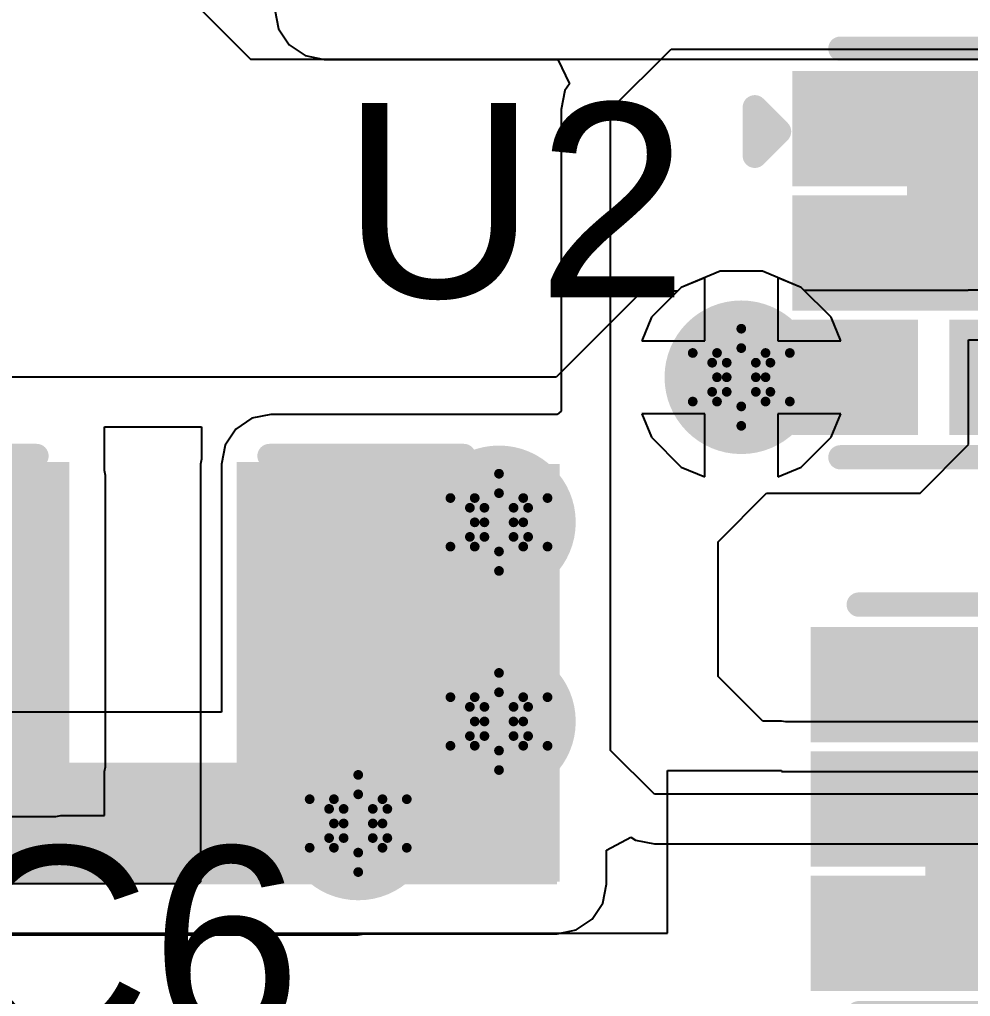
# Model space of a CAD drawing. Header units: inches. Extents: x -18 to 237, y -41 to 211.
# Drawn here: x 24.42 to 29.39, y 83.86 to 88.97 of the extents above; entities that cross this region are included whole.
import ezdxf

# ---------------------------------------------------------------- set-up
doc = ezdxf.new("R2010")
doc.units = ezdxf.units.IN
for name, color, linetype in [('Bottom Layer', 5, 'Continuous'), ('Bottom Solder', 6, 'Continuous'), ('Drill Drawing', 1, 'Continuous'), ('Top Layer', 1, 'Continuous'), ('Top Overlay', 2, 'Continuous'), ('Top Paste', 8, 'Continuous'), ('Top Solder', 216, 'Continuous'), ('Via Holes', 16, 'Continuous')]:
    doc.layers.add(name, color=color, linetype=linetype)
doc.styles.add('Arial', font='', dxfattribs={"height": 0.2})
doc.styles.get('Arial').set_extended_font_data('Arial')

# ---------------------------------------------------------------- blocks, each defined once
blk = doc.blocks.new('CSD17313Q2_34')
at = {"layer": 'Top Layer'}
for points in [[(-1.15, 0.85), (-0.695, 0.85), (-0.695, 0.45), (-1.15, 0.45)], [(-0.55, 0.85), (0.55, 0.85), (0.55, -0.2), (-0.55, -0.2)], [(1.15, 0.45), (0.695, 0.45), (0.695, 0.85), (1.15, 0.85)], [(-1.15, 0.2), (-0.695, 0.2), (-0.695, -0.2), (-1.15, -0.2)], [(1.15, -0.2), (0.695, -0.2), (0.695, 0.2), (1.15, 0.2)], [(-1.15, -0.45), (-0.695, -0.45), (-0.695, -0.85), (-1.15, -0.85)], [(-0.329, -0.45), (0.521, -0.45), (0.521, -0.85), (-0.329, -0.85)], [(1.15, -0.85), (0.695, -0.85), (0.695, -0.45), (1.15, -0.45)]]:
    blk.add_hatch(color=1, dxfattribs=at).paths.add_polyline_path(points)
at = {"layer": 'Top Paste'}
for points in [[(-0.5, 0.8), (0.5, 0.8), (0.5, -0.15), (-0.5, -0.15)], [(-0.279, -0.5), (0.471, -0.5), (0.471, -0.8), (-0.279, -0.8)]]:
    blk.add_hatch(color=8, dxfattribs=at).paths.add_polyline_path(points)
at = {"layer": 'Top Solder'}
for points in [[(-1.2516, 0.9516), (-0.5934, 0.9516), (-0.5934, 0.3484), (-1.2516, 0.3484)], [(-0.6516, 0.9516), (0.6516, 0.9516), (0.6516, -0.3016), (-0.6516, -0.3016)], [(1.2516, 0.3484), (0.5934, 0.3484), (0.5934, 0.9516), (1.2516, 0.9516)], [(-1.2516, 0.3016), (-0.5934, 0.3016), (-0.5934, -0.3016), (-1.2516, -0.3016)], [(1.2516, -0.3016), (0.5934, -0.3016), (0.5934, 0.3016), (1.2516, 0.3016)], [(-1.2516, -0.3484), (-0.5934, -0.3484), (-0.5934, -0.9516), (-1.2516, -0.9516)], [(-0.4306, -0.3484), (0.6226, -0.3484), (0.6226, -0.9516), (-0.4306, -0.9516)], [(1.2516, -0.9516), (0.5934, -0.9516), (0.5934, -0.3484), (1.2516, -0.3484)]]:
    blk.add_hatch(color=216, dxfattribs=at).paths.add_polyline_path(points)
at = {"layer": 'Top Overlay'}
for points in [[(-1, 1.0684, 0.127, 0.127, 0), (1, 1.0684, 0.127, 0.127, 0)], [(-1.4478, 0.762, 0.127, 0.127, 0), (-1.3208, 0.635, 0.127, 0.127, 0)], [(-1.4478, 0.508, 0.127, 0.127, 0), (-1.4478, 0.762, 0.127, 0.127, 0)], [(-1.4478, 0.508, 0.127, 0.127, 0), (-1.3208, 0.635, 0.127, 0.127, 0)], [(-1, -1.0684, 0.127, 0.127, 0), (1, -1.0684, 0.127, 0.127, 0)]]:
    blk.add_lwpolyline(points, format="xyseb", dxfattribs=at)
for points in [[(-1.0318, 1.0684, 0.0635, 0.0635, 1), (-0.9683, 1.0684, 0.0635, 0.0635, 1)], [(0.9683, 1.0684, 0.0635, 0.0635, 1), (1.0318, 1.0684, 0.0635, 0.0635, 1)], [(-1.4795, 0.762, 0.0635, 0.0635, 1), (-1.4161, 0.762, 0.0635, 0.0635, 1)], [(-1.4795, 0.762, 0.0635, 0.0635, 1), (-1.4161, 0.762, 0.0635, 0.0635, 1)], [(-1.3525, 0.635, 0.0635, 0.0635, 1), (-1.2891, 0.635, 0.0635, 0.0635, 1)], [(-1.3525, 0.635, 0.0635, 0.0635, 1), (-1.2891, 0.635, 0.0635, 0.0635, 1)], [(-1.4795, 0.508, 0.0635, 0.0635, 1), (-1.4161, 0.508, 0.0635, 0.0635, 1)], [(-1.4795, 0.508, 0.0635, 0.0635, 1), (-1.4161, 0.508, 0.0635, 0.0635, 1)], [(-1.0318, -1.0684, 0.0635, 0.0635, 1), (-0.9683, -1.0684, 0.0635, 0.0635, 1)], [(0.9683, -1.0684, 0.0635, 0.0635, 1), (1.0318, -1.0684, 0.0635, 0.0635, 1)]]:
    blk.add_lwpolyline(points, format="xyseb", close=True, dxfattribs=at)
blk = doc.blocks.new('CSD17313Q2_35')
at = {"layer": 'Top Layer'}
for points in [[(-1.15, 0.85), (-0.695, 0.85), (-0.695, 0.45), (-1.15, 0.45)], [(-0.55, 0.85), (0.55, 0.85), (0.55, -0.2), (-0.55, -0.2)], [(1.15, 0.45), (0.695, 0.45), (0.695, 0.85), (1.15, 0.85)], [(-1.15, 0.2), (-0.695, 0.2), (-0.695, -0.2), (-1.15, -0.2)], [(1.15, -0.2), (0.695, -0.2), (0.695, 0.2), (1.15, 0.2)], [(-1.15, -0.45), (-0.695, -0.45), (-0.695, -0.85), (-1.15, -0.85)], [(-0.329, -0.45), (0.521, -0.45), (0.521, -0.85), (-0.329, -0.85)], [(1.15, -0.85), (0.695, -0.85), (0.695, -0.45), (1.15, -0.45)]]:
    blk.add_hatch(color=1, dxfattribs=at).paths.add_polyline_path(points)
at = {"layer": 'Top Paste'}
for points in [[(-0.5, 0.8), (0.5, 0.8), (0.5, -0.15), (-0.5, -0.15)], [(-0.279, -0.5), (0.471, -0.5), (0.471, -0.8), (-0.279, -0.8)]]:
    blk.add_hatch(color=8, dxfattribs=at).paths.add_polyline_path(points)
at = {"layer": 'Top Solder'}
for points in [[(-1.2516, 0.9516), (-0.5934, 0.9516), (-0.5934, 0.3484), (-1.2516, 0.3484)], [(-0.6516, 0.9516), (0.6516, 0.9516), (0.6516, -0.3016), (-0.6516, -0.3016)], [(1.2516, 0.3484), (0.5934, 0.3484), (0.5934, 0.9516), (1.2516, 0.9516)], [(-1.2516, 0.3016), (-0.5934, 0.3016), (-0.5934, -0.3016), (-1.2516, -0.3016)], [(1.2516, -0.3016), (0.5934, -0.3016), (0.5934, 0.3016), (1.2516, 0.3016)], [(-1.2516, -0.3484), (-0.5934, -0.3484), (-0.5934, -0.9516), (-1.2516, -0.9516)], [(-0.4306, -0.3484), (0.6226, -0.3484), (0.6226, -0.9516), (-0.4306, -0.9516)], [(1.2516, -0.9516), (0.5934, -0.9516), (0.5934, -0.3484), (1.2516, -0.3484)]]:
    blk.add_hatch(color=216, dxfattribs=at).paths.add_polyline_path(points)
at = {"layer": 'Top Overlay'}
for points in [[(1, 1.0684, 0.127, 0.127, 0), (-1, 1.0684, 0.127, 0.127, 0)], [(-1.4478, 0.762, 0.127, 0.127, 0), (-1.4478, 0.508, 0.127, 0.127, 0)], [(-1.3208, 0.635, 0.127, 0.127, 0), (-1.4478, 0.762, 0.127, 0.127, 0)], [(-1.3208, 0.635, 0.127, 0.127, 0), (-1.4478, 0.508, 0.127, 0.127, 0)], [(1, -1.0684, 0.127, 0.127, 0), (-1, -1.0684, 0.127, 0.127, 0)]]:
    blk.add_lwpolyline(points, format="xyseb", dxfattribs=at)
for points in [[(-1.0318, 1.0684, 0.0635, 0.0635, 1), (-0.9683, 1.0684, 0.0635, 0.0635, 1)], [(0.9683, 1.0684, 0.0635, 0.0635, 1), (1.0318, 1.0684, 0.0635, 0.0635, 1)], [(-1.4795, 0.762, 0.0635, 0.0635, 1), (-1.4161, 0.762, 0.0635, 0.0635, 1)], [(-1.4795, 0.762, 0.0635, 0.0635, 1), (-1.4161, 0.762, 0.0635, 0.0635, 1)], [(-1.3525, 0.635, 0.0635, 0.0635, 1), (-1.2891, 0.635, 0.0635, 0.0635, 1)], [(-1.3525, 0.635, 0.0635, 0.0635, 1), (-1.2891, 0.635, 0.0635, 0.0635, 1)], [(-1.4795, 0.508, 0.0635, 0.0635, 1), (-1.4161, 0.508, 0.0635, 0.0635, 1)], [(-1.4795, 0.508, 0.0635, 0.0635, 1), (-1.4161, 0.508, 0.0635, 0.0635, 1)], [(-1.0318, -1.0684, 0.0635, 0.0635, 1), (-0.9683, -1.0684, 0.0635, 0.0635, 1)], [(0.9683, -1.0684, 0.0635, 0.0635, 1), (1.0318, -1.0684, 0.0635, 0.0635, 1)]]:
    blk.add_lwpolyline(points, format="xyseb", close=True, dxfattribs=at)
blk = doc.blocks.new('C___0805_157')
at = {"layer": 'Top Layer'}
for points in [[(-1.524, 0.762), (-0.508, 0.762), (-0.508, -0.762), (-1.524, -0.762)], [(0.508, 0.762), (1.524, 0.762), (1.524, -0.762), (0.508, -0.762)]]:
    blk.add_hatch(color=1, dxfattribs=at).paths.add_polyline_path(points)
at = {"layer": 'Top Paste'}
for points in [[(-1.524, 0.762), (-0.508, 0.762), (-0.508, -0.762), (-1.524, -0.762)], [(0.508, 0.762), (1.524, 0.762), (1.524, -0.762), (0.508, -0.762)]]:
    blk.add_hatch(color=8, dxfattribs=at).paths.add_polyline_path(points)
at = {"layer": 'Top Solder'}
for points in [[(-1.594, 0.832), (-0.438, 0.832), (-0.438, -0.832), (-1.594, -0.832)], [(0.438, 0.832), (1.594, 0.832), (1.594, -0.832), (0.438, -0.832)]]:
    blk.add_hatch(color=216, dxfattribs=at).paths.add_polyline_path(points)
at = {"layer": 'Top Overlay'}
for points in [[(-1.6256, 0.8636, 0.127, 0.127, 0), (-1.6256, -0.8636, 0.127, 0.127, 0)], [(-0.6096, 0.8636, 0.127, 0.127, 0), (-1.6256, 0.8636, 0.127, 0.127, 0)], [(1.6256, 0.8636, 0.127, 0.127, 0), (0.6096, 0.8636, 0.127, 0.127, 0)], [(1.6256, 0.8636, 0.127, 0.127, 0), (1.6256, -0.8636, 0.127, 0.127, 0)], [(-0.6096, -0.8636, 0.127, 0.127, 0), (-1.6256, -0.8636, 0.127, 0.127, 0)], [(1.6256, -0.8636, 0.127, 0.127, 0), (0.6096, -0.8636, 0.127, 0.127, 0)]]:
    blk.add_lwpolyline(points, format="xyseb", dxfattribs=at)
for points in [[(-1.6574, 0.8636, 0.0635, 0.0635, 1), (-1.5938, 0.8636, 0.0635, 0.0635, 1)], [(-1.6574, 0.8636, 0.0635, 0.0635, 1), (-1.5938, 0.8636, 0.0635, 0.0635, 1)], [(-0.6413, 0.8636, 0.0635, 0.0635, 1), (-0.5778, 0.8636, 0.0635, 0.0635, 1)], [(0.5778, 0.8636, 0.0635, 0.0635, 1), (0.6413, 0.8636, 0.0635, 0.0635, 1)], [(1.5938, 0.8636, 0.0635, 0.0635, 1), (1.6574, 0.8636, 0.0635, 0.0635, 1)], [(1.5938, 0.8636, 0.0635, 0.0635, 1), (1.6574, 0.8636, 0.0635, 0.0635, 1)], [(-1.6574, -0.8636, 0.0635, 0.0635, 1), (-1.5938, -0.8636, 0.0635, 0.0635, 1)], [(-1.6574, -0.8636, 0.0635, 0.0635, 1), (-1.5938, -0.8636, 0.0635, 0.0635, 1)], [(-0.6413, -0.8636, 0.0635, 0.0635, 1), (-0.5778, -0.8636, 0.0635, 0.0635, 1)], [(0.5778, -0.8636, 0.0635, 0.0635, 1), (0.6413, -0.8636, 0.0635, 0.0635, 1)], [(1.5938, -0.8636, 0.0635, 0.0635, 1), (1.6574, -0.8636, 0.0635, 0.0635, 1)], [(1.5938, -0.8636, 0.0635, 0.0635, 1), (1.6574, -0.8636, 0.0635, 0.0635, 1)]]:
    blk.add_lwpolyline(points, format="xyseb", close=True, dxfattribs=at)

msp = doc.modelspace()

# ---------------------------------------------------------------- hatches: boundary and pattern name
at = {"layer": 'Bottom Layer'}
h = msp.add_hatch(color=5, dxfattribs=at)
edge = h.paths.add_edge_path()
edge.add_arc((28.1917, 87.0961), 0.3, 0, 360)
msp.add_hatch(color=5, dxfattribs=at).paths.add_polyline_path([(25.7307, 84.4453), (27.2279, 84.4453), (27.2279, 86.6424), (25.7307, 86.6424)])
h = msp.add_hatch(color=5, dxfattribs=at)
edge = h.paths.add_edge_path()
edge.add_arc((26.924, 86.3376), 0.3, 0, 360)
h = msp.add_hatch(color=5, dxfattribs=at)
edge = h.paths.add_edge_path()
edge.add_arc((26.924, 85.2962), 0.3, 0, 360)
h = msp.add_hatch(color=5, dxfattribs=at)
edge = h.paths.add_edge_path()
edge.add_arc((26.1874, 84.7628), 0.3, 0, 360)
at = {"layer": 'Bottom Solder'}
h = msp.add_hatch(color=6, dxfattribs=at)
edge = h.paths.add_edge_path()
edge.add_arc((28.1917, 87.0961), 0.4016, 0, 360)
h = msp.add_hatch(color=6, dxfattribs=at)
edge = h.paths.add_edge_path()
edge.add_arc((26.924, 86.3376), 0.4016, 0, 360)
h = msp.add_hatch(color=6, dxfattribs=at)
edge = h.paths.add_edge_path()
edge.add_arc((26.924, 85.2962), 0.4016, 0, 360)
h = msp.add_hatch(color=6, dxfattribs=at)
edge = h.paths.add_edge_path()
edge.add_arc((26.1874, 84.7628), 0.4016, 0, 360)
at = {"layer": 'Top Layer'}
h = msp.add_hatch(color=1, dxfattribs=at)
edge = h.paths.add_edge_path()
edge.add_arc((28.1917, 87.0961), 0.3, 0, 360)
for points in [[(25.6216, 84.458), (27.2415, 84.458), (27.2415, 86.6424), (25.6216, 86.6424)], [(20.3316, 85.059), (24.6056, 85.059), (24.6056, 86.583), (20.3316, 86.583)]]:
    msp.add_hatch(color=1, dxfattribs=at).paths.add_polyline_path(points)
h = msp.add_hatch(color=1, dxfattribs=at)
edge = h.paths.add_edge_path()
edge.add_arc((26.924, 86.3376), 0.3, 0, 360)
h = msp.add_hatch(color=1, dxfattribs=at)
edge = h.paths.add_edge_path()
edge.add_arc((26.924, 85.2962), 0.3, 0, 360)
h = msp.add_hatch(color=1, dxfattribs=at)
edge = h.paths.add_edge_path()
edge.add_arc((26.1874, 84.7628), 0.3, 0, 360)
at = {"layer": 'Top Solder'}
h = msp.add_hatch(color=216, dxfattribs=at)
edge = h.paths.add_edge_path()
edge.add_arc((28.1917, 87.0961), 0.4016, 0, 360)
h = msp.add_hatch(color=216, dxfattribs=at)
edge = h.paths.add_edge_path()
edge.add_arc((26.924, 86.3376), 0.4016, 0, 360)
h = msp.add_hatch(color=216, dxfattribs=at)
edge = h.paths.add_edge_path()
edge.add_arc((26.924, 85.2962), 0.4016, 0, 360)
h = msp.add_hatch(color=216, dxfattribs=at)
edge = h.paths.add_edge_path()
edge.add_arc((26.1874, 84.7628), 0.4016, 0, 360)
at = {"layer": 'Via Holes'}
h = msp.add_hatch(color=7, dxfattribs=at)
edge = h.paths.add_edge_path()
edge.add_arc((28.1917, 87.0961), 0.15, 0, 360)
h = msp.add_hatch(color=7, dxfattribs=at)
edge = h.paths.add_edge_path()
edge.add_arc((26.924, 86.3376), 0.15, 0, 360)
h = msp.add_hatch(color=7, dxfattribs=at)
edge = h.paths.add_edge_path()
edge.add_arc((26.924, 85.2962), 0.15, 0, 360)
h = msp.add_hatch(color=7, dxfattribs=at)
edge = h.paths.add_edge_path()
edge.add_arc((26.1874, 84.7628), 0.15, 0, 360)

# ---------------------------------------------------------------- linework, layer by layer
at = {"layer": 'Bottom Layer'}
for p, q in [((25.7506, 89.0173), (25.7703, 88.9182)), ((25.7703, 88.9182), (25.8265, 88.8342)), ((25.8265, 88.8342), (25.9105, 88.778)), ((27.5082, 88.4966), (27.824, 88.8124)), ((27.824, 88.8124), (32.3925, 88.8124)), ((25.9105, 88.778), (26.0096, 88.7583)), ((26.0096, 88.7583), (27.2315, 88.7583)), ((27.2315, 88.7583), (27.2927, 88.6313)), ((27.2689, 88.5957), (27.2492, 88.4966)), ((27.2927, 88.6313), (27.2689, 88.5957)), ((27.2492, 88.4966), (27.2492, 86.9189)), ((27.5082, 85.1438), (27.5082, 88.4966)), ((28.0012, 87.6168), (27.8779, 87.5657)), ((28.0012, 87.2866), (28.0012, 87.6168)), ((28.5056, 87.5657), (28.3822, 87.6168)), ((28.3822, 87.6168), (28.3822, 87.2866)), ((27.8779, 87.5657), (27.7221, 87.4099)), ((28.6614, 87.4099), (28.5056, 87.5657)), ((27.7221, 87.4099), (27.671, 87.2866)), ((28.7125, 87.2866), (28.6614, 87.4099)), ((27.671, 87.2866), (28.0012, 87.2866)), ((28.3822, 87.2866), (28.7125, 87.2866)), ((25.7307, 86.9014), (25.6316, 86.8817)), ((27.2279, 86.9014), (25.7307, 86.9014)), ((27.2492, 86.9189), (27.2279, 86.9014)), ((28.0012, 86.9056), (27.671, 86.9056)), ((27.671, 86.9056), (27.7221, 86.7823)), ((28.0012, 86.5753), (28.0012, 86.9056)), ((28.7125, 86.9056), (28.3822, 86.9056)), ((28.3822, 86.9056), (28.3822, 86.5753)), ((28.6614, 86.7823), (28.7125, 86.9056)), ((25.6316, 86.8817), (25.5476, 86.8255)), ((25.5476, 86.8255), (25.4914, 86.7415)), ((27.7221, 86.7823), (27.8779, 86.6264)), ((28.5056, 86.6264), (28.6614, 86.7823)), ((25.4914, 86.7415), (25.4717, 86.6424)), ((25.4717, 86.6424), (25.4717, 85.3455)), ((27.8779, 86.6264), (28.0012, 86.5753)), ((28.3822, 86.5753), (28.5056, 86.6264)), ((25.4717, 85.3455), (23.4824, 85.3455)), ((27.7368, 84.9152), (27.5082, 85.1438)), ((30.9922, 84.9152), (27.7368, 84.9152)), ((27.4869, 84.624), (27.6139, 84.6918)), ((27.6139, 84.6918), (27.6377, 84.6759)), ((27.6377, 84.6759), (27.7368, 84.6562)), ((27.7368, 84.6562), (30.0458, 84.6562)), ((27.4869, 84.4453), (27.4869, 84.624)), ((27.4672, 84.3462), (27.4869, 84.4453)), ((27.411, 84.2622), (27.4672, 84.3462)), ((27.327, 84.2061), (27.411, 84.2622)), ((27.2279, 84.1863), (27.327, 84.2061)), ((23.241, 84.1801), (26.1874, 84.1801)), ((26.1874, 84.1801), (26.2188, 84.1863)), ((26.2188, 84.1863), (27.2279, 84.1863))]:
    msp.add_line(p, q, dxfattribs=at)
msp.add_lwpolyline([(23.241, 84.7628, 0.635, 0.635, 0), (26.1874, 84.7628, 0.635, 0.635, 0)], format="xyseb", dxfattribs=at)
msp.add_lwpolyline([(26.0287, 84.7628, 0.3175, 0.3175, 1), (26.3462, 84.7628, 0.3175, 0.3175, 1)], format="xyseb", close=True, dxfattribs=at)
at = {"layer": 'Drill Drawing'}
for points in [[(28.0647, 87.2231, 0.0508, 0.0508, 0), (28.1917, 87.3501, 0.0508, 0.0508, 0)], [(28.1917, 87.3501, 0.0508, 0.0508, 0), (28.3187, 87.2231, 0.0508, 0.0508, 0)], [(28.1155, 87.1723, 0.0508, 0.0508, 0), (28.1917, 87.2485, 0.0508, 0.0508, 0)], [(28.1917, 87.2485, 0.0508, 0.0508, 0), (28.2679, 87.1723, 0.0508, 0.0508, 0)], [(27.9377, 87.2231, 0.0508, 0.0508, 0), (28.0647, 87.0961, 0.0508, 0.0508, 0)], [(27.9377, 87.2231, 0.0508, 0.0508, 0), (28.0647, 87.2231, 0.0508, 0.0508, 0)], [(28.3187, 87.2231, 0.0508, 0.0508, 0), (28.4457, 87.2231, 0.0508, 0.0508, 0)], [(28.3187, 87.0961, 0.0508, 0.0508, 0), (28.4457, 87.2231, 0.0508, 0.0508, 0)], [(28.0393, 87.1723, 0.0508, 0.0508, 0), (28.1155, 87.0961, 0.0508, 0.0508, 0)], [(28.0393, 87.1723, 0.0508, 0.0508, 0), (28.1155, 87.1723, 0.0508, 0.0508, 0)], [(28.2679, 87.1723, 0.0508, 0.0508, 0), (28.3441, 87.1723, 0.0508, 0.0508, 0)], [(28.2679, 87.0961, 0.0508, 0.0508, 0), (28.3441, 87.1723, 0.0508, 0.0508, 0)], [(27.9377, 86.9691, 0.0508, 0.0508, 0), (28.0647, 87.0961, 0.0508, 0.0508, 0)], [(28.0393, 87.0199, 0.0508, 0.0508, 0), (28.1155, 87.0961, 0.0508, 0.0508, 0)], [(28.2679, 87.0961, 0.0508, 0.0508, 0), (28.3441, 87.0199, 0.0508, 0.0508, 0)], [(28.3187, 87.0961, 0.0508, 0.0508, 0), (28.4457, 86.9691, 0.0508, 0.0508, 0)], [(28.0393, 87.0199, 0.0508, 0.0508, 0), (28.1155, 87.0199, 0.0508, 0.0508, 0)], [(28.1155, 87.0199, 0.0508, 0.0508, 0), (28.1917, 86.9437, 0.0508, 0.0508, 0)], [(28.1917, 86.9437, 0.0508, 0.0508, 0), (28.2679, 87.0199, 0.0508, 0.0508, 0)], [(28.2679, 87.0199, 0.0508, 0.0508, 0), (28.3441, 87.0199, 0.0508, 0.0508, 0)], [(27.9377, 86.9691, 0.0508, 0.0508, 0), (28.0647, 86.9691, 0.0508, 0.0508, 0)], [(28.0647, 86.9691, 0.0508, 0.0508, 0), (28.1917, 86.8421, 0.0508, 0.0508, 0)], [(28.1917, 86.8421, 0.0508, 0.0508, 0), (28.3187, 86.9691, 0.0508, 0.0508, 0)], [(28.3187, 86.9691, 0.0508, 0.0508, 0), (28.4457, 86.9691, 0.0508, 0.0508, 0)], [(26.797, 86.4646, 0.0508, 0.0508, 0), (26.924, 86.5916, 0.0508, 0.0508, 0)], [(26.924, 86.5916, 0.0508, 0.0508, 0), (27.051, 86.4646, 0.0508, 0.0508, 0)], [(26.67, 86.4646, 0.0508, 0.0508, 0), (26.797, 86.3376, 0.0508, 0.0508, 0)], [(26.67, 86.4646, 0.0508, 0.0508, 0), (26.797, 86.4646, 0.0508, 0.0508, 0)], [(26.8478, 86.4138, 0.0508, 0.0508, 0), (26.924, 86.49, 0.0508, 0.0508, 0)], [(26.924, 86.49, 0.0508, 0.0508, 0), (27.0002, 86.4138, 0.0508, 0.0508, 0)], [(27.051, 86.4646, 0.0508, 0.0508, 0), (27.178, 86.4646, 0.0508, 0.0508, 0)], [(27.051, 86.3376, 0.0508, 0.0508, 0), (27.178, 86.4646, 0.0508, 0.0508, 0)], [(26.7716, 86.4138, 0.0508, 0.0508, 0), (26.8478, 86.3376, 0.0508, 0.0508, 0)], [(26.7716, 86.4138, 0.0508, 0.0508, 0), (26.8478, 86.4138, 0.0508, 0.0508, 0)], [(27.0002, 86.4138, 0.0508, 0.0508, 0), (27.0764, 86.4138, 0.0508, 0.0508, 0)], [(27.0002, 86.3376, 0.0508, 0.0508, 0), (27.0764, 86.4138, 0.0508, 0.0508, 0)], [(26.67, 86.2106, 0.0508, 0.0508, 0), (26.797, 86.3376, 0.0508, 0.0508, 0)], [(26.7716, 86.2614, 0.0508, 0.0508, 0), (26.8478, 86.3376, 0.0508, 0.0508, 0)], [(27.0002, 86.3376, 0.0508, 0.0508, 0), (27.0764, 86.2614, 0.0508, 0.0508, 0)], [(27.051, 86.3376, 0.0508, 0.0508, 0), (27.178, 86.2106, 0.0508, 0.0508, 0)], [(26.7716, 86.2614, 0.0508, 0.0508, 0), (26.8478, 86.2614, 0.0508, 0.0508, 0)], [(26.8478, 86.2614, 0.0508, 0.0508, 0), (26.924, 86.1852, 0.0508, 0.0508, 0)], [(26.924, 86.1852, 0.0508, 0.0508, 0), (27.0002, 86.2614, 0.0508, 0.0508, 0)], [(27.0002, 86.2614, 0.0508, 0.0508, 0), (27.0764, 86.2614, 0.0508, 0.0508, 0)], [(26.67, 86.2106, 0.0508, 0.0508, 0), (26.797, 86.2106, 0.0508, 0.0508, 0)], [(26.797, 86.2106, 0.0508, 0.0508, 0), (26.924, 86.0836, 0.0508, 0.0508, 0)], [(26.924, 86.0836, 0.0508, 0.0508, 0), (27.051, 86.2106, 0.0508, 0.0508, 0)], [(27.051, 86.2106, 0.0508, 0.0508, 0), (27.178, 86.2106, 0.0508, 0.0508, 0)], [(26.797, 85.4232, 0.0508, 0.0508, 0), (26.924, 85.5502, 0.0508, 0.0508, 0)], [(26.924, 85.5502, 0.0508, 0.0508, 0), (27.051, 85.4232, 0.0508, 0.0508, 0)], [(26.8478, 85.3724, 0.0508, 0.0508, 0), (26.924, 85.4486, 0.0508, 0.0508, 0)], [(26.924, 85.4486, 0.0508, 0.0508, 0), (27.0002, 85.3724, 0.0508, 0.0508, 0)], [(26.67, 85.4232, 0.0508, 0.0508, 0), (26.797, 85.2962, 0.0508, 0.0508, 0)], [(26.67, 85.4232, 0.0508, 0.0508, 0), (26.797, 85.4232, 0.0508, 0.0508, 0)], [(27.051, 85.4232, 0.0508, 0.0508, 0), (27.178, 85.4232, 0.0508, 0.0508, 0)], [(27.051, 85.2962, 0.0508, 0.0508, 0), (27.178, 85.4232, 0.0508, 0.0508, 0)], [(26.7716, 85.3724, 0.0508, 0.0508, 0), (26.8478, 85.2962, 0.0508, 0.0508, 0)], [(26.7716, 85.3724, 0.0508, 0.0508, 0), (26.8478, 85.3724, 0.0508, 0.0508, 0)], [(27.0002, 85.3724, 0.0508, 0.0508, 0), (27.0764, 85.3724, 0.0508, 0.0508, 0)], [(27.0002, 85.2962, 0.0508, 0.0508, 0), (27.0764, 85.3724, 0.0508, 0.0508, 0)], [(26.67, 85.1692, 0.0508, 0.0508, 0), (26.797, 85.2962, 0.0508, 0.0508, 0)], [(26.7716, 85.22, 0.0508, 0.0508, 0), (26.8478, 85.2962, 0.0508, 0.0508, 0)], [(27.0002, 85.2962, 0.0508, 0.0508, 0), (27.0764, 85.22, 0.0508, 0.0508, 0)], [(27.051, 85.2962, 0.0508, 0.0508, 0), (27.178, 85.1692, 0.0508, 0.0508, 0)], [(26.7716, 85.22, 0.0508, 0.0508, 0), (26.8478, 85.22, 0.0508, 0.0508, 0)], [(26.8478, 85.22, 0.0508, 0.0508, 0), (26.924, 85.1438, 0.0508, 0.0508, 0)], [(26.924, 85.1438, 0.0508, 0.0508, 0), (27.0002, 85.22, 0.0508, 0.0508, 0)], [(27.0002, 85.22, 0.0508, 0.0508, 0), (27.0764, 85.22, 0.0508, 0.0508, 0)], [(26.67, 85.1692, 0.0508, 0.0508, 0), (26.797, 85.1692, 0.0508, 0.0508, 0)], [(26.797, 85.1692, 0.0508, 0.0508, 0), (26.924, 85.0422, 0.0508, 0.0508, 0)], [(26.924, 85.0422, 0.0508, 0.0508, 0), (27.051, 85.1692, 0.0508, 0.0508, 0)], [(27.051, 85.1692, 0.0508, 0.0508, 0), (27.178, 85.1692, 0.0508, 0.0508, 0)], [(26.0604, 84.8898, 0.0508, 0.0508, 0), (26.1874, 85.0168, 0.0508, 0.0508, 0)], [(26.1874, 85.0168, 0.0508, 0.0508, 0), (26.3144, 84.8898, 0.0508, 0.0508, 0)], [(25.9334, 84.8898, 0.0508, 0.0508, 0), (26.0604, 84.7628, 0.0508, 0.0508, 0)], [(25.9334, 84.8898, 0.0508, 0.0508, 0), (26.0604, 84.8898, 0.0508, 0.0508, 0)], [(26.1112, 84.839, 0.0508, 0.0508, 0), (26.1874, 84.9152, 0.0508, 0.0508, 0)], [(26.1874, 84.9152, 0.0508, 0.0508, 0), (26.2636, 84.839, 0.0508, 0.0508, 0)], [(26.3144, 84.8898, 0.0508, 0.0508, 0), (26.4414, 84.8898, 0.0508, 0.0508, 0)], [(26.3144, 84.7628, 0.0508, 0.0508, 0), (26.4414, 84.8898, 0.0508, 0.0508, 0)], [(26.035, 84.839, 0.0508, 0.0508, 0), (26.1112, 84.7628, 0.0508, 0.0508, 0)], [(26.035, 84.839, 0.0508, 0.0508, 0), (26.1112, 84.839, 0.0508, 0.0508, 0)], [(26.2636, 84.839, 0.0508, 0.0508, 0), (26.3398, 84.839, 0.0508, 0.0508, 0)], [(26.2636, 84.7628, 0.0508, 0.0508, 0), (26.3398, 84.839, 0.0508, 0.0508, 0)], [(25.9334, 84.6358, 0.0508, 0.0508, 0), (26.0604, 84.7628, 0.0508, 0.0508, 0)], [(26.035, 84.6866, 0.0508, 0.0508, 0), (26.1112, 84.7628, 0.0508, 0.0508, 0)], [(26.2636, 84.7628, 0.0508, 0.0508, 0), (26.3398, 84.6866, 0.0508, 0.0508, 0)], [(26.3144, 84.7628, 0.0508, 0.0508, 0), (26.4414, 84.6358, 0.0508, 0.0508, 0)], [(26.035, 84.6866, 0.0508, 0.0508, 0), (26.1112, 84.6866, 0.0508, 0.0508, 0)], [(26.1112, 84.6866, 0.0508, 0.0508, 0), (26.1874, 84.6104, 0.0508, 0.0508, 0)], [(26.1874, 84.6104, 0.0508, 0.0508, 0), (26.2636, 84.6866, 0.0508, 0.0508, 0)], [(26.2636, 84.6866, 0.0508, 0.0508, 0), (26.3398, 84.6866, 0.0508, 0.0508, 0)], [(25.9334, 84.6358, 0.0508, 0.0508, 0), (26.0604, 84.6358, 0.0508, 0.0508, 0)], [(26.0604, 84.6358, 0.0508, 0.0508, 0), (26.1874, 84.5088, 0.0508, 0.0508, 0)], [(26.1874, 84.5088, 0.0508, 0.0508, 0), (26.3144, 84.6358, 0.0508, 0.0508, 0)], [(26.3144, 84.6358, 0.0508, 0.0508, 0), (26.4414, 84.6358, 0.0508, 0.0508, 0)]]:
    msp.add_lwpolyline(points, format="xyseb", dxfattribs=at)
for points in [[(28.179, 87.3501, 0.0254, 0.0254, 1), (28.2044, 87.3501, 0.0254, 0.0254, 1)], [(28.179, 87.3501, 0.0254, 0.0254, 1), (28.2044, 87.3501, 0.0254, 0.0254, 1)], [(28.179, 87.2485, 0.0254, 0.0254, 1), (28.2044, 87.2485, 0.0254, 0.0254, 1)], [(28.179, 87.2485, 0.0254, 0.0254, 1), (28.2044, 87.2485, 0.0254, 0.0254, 1)], [(27.925, 87.2231, 0.0254, 0.0254, 1), (27.9504, 87.2231, 0.0254, 0.0254, 1)], [(27.925, 87.2231, 0.0254, 0.0254, 1), (27.9504, 87.2231, 0.0254, 0.0254, 1)], [(28.052, 87.2231, 0.0254, 0.0254, 1), (28.0774, 87.2231, 0.0254, 0.0254, 1)], [(28.052, 87.2231, 0.0254, 0.0254, 1), (28.0774, 87.2231, 0.0254, 0.0254, 1)], [(28.306, 87.2231, 0.0254, 0.0254, 1), (28.3314, 87.2231, 0.0254, 0.0254, 1)], [(28.306, 87.2231, 0.0254, 0.0254, 1), (28.3314, 87.2231, 0.0254, 0.0254, 1)], [(28.433, 87.2231, 0.0254, 0.0254, 1), (28.4584, 87.2231, 0.0254, 0.0254, 1)], [(28.433, 87.2231, 0.0254, 0.0254, 1), (28.4584, 87.2231, 0.0254, 0.0254, 1)], [(28.0266, 87.1723, 0.0254, 0.0254, 1), (28.052, 87.1723, 0.0254, 0.0254, 1)], [(28.0266, 87.1723, 0.0254, 0.0254, 1), (28.052, 87.1723, 0.0254, 0.0254, 1)], [(28.1028, 87.1723, 0.0254, 0.0254, 1), (28.1282, 87.1723, 0.0254, 0.0254, 1)], [(28.1028, 87.1723, 0.0254, 0.0254, 1), (28.1282, 87.1723, 0.0254, 0.0254, 1)], [(28.2552, 87.1723, 0.0254, 0.0254, 1), (28.2806, 87.1723, 0.0254, 0.0254, 1)], [(28.2552, 87.1723, 0.0254, 0.0254, 1), (28.2806, 87.1723, 0.0254, 0.0254, 1)], [(28.3314, 87.1723, 0.0254, 0.0254, 1), (28.3568, 87.1723, 0.0254, 0.0254, 1)], [(28.3314, 87.1723, 0.0254, 0.0254, 1), (28.3568, 87.1723, 0.0254, 0.0254, 1)], [(28.052, 87.0961, 0.0254, 0.0254, 1), (28.0774, 87.0961, 0.0254, 0.0254, 1)], [(28.052, 87.0961, 0.0254, 0.0254, 1), (28.0774, 87.0961, 0.0254, 0.0254, 1)], [(28.1028, 87.0961, 0.0254, 0.0254, 1), (28.1282, 87.0961, 0.0254, 0.0254, 1)], [(28.1028, 87.0961, 0.0254, 0.0254, 1), (28.1282, 87.0961, 0.0254, 0.0254, 1)], [(28.2552, 87.0961, 0.0254, 0.0254, 1), (28.2806, 87.0961, 0.0254, 0.0254, 1)], [(28.2552, 87.0961, 0.0254, 0.0254, 1), (28.2806, 87.0961, 0.0254, 0.0254, 1)], [(28.306, 87.0961, 0.0254, 0.0254, 1), (28.3314, 87.0961, 0.0254, 0.0254, 1)], [(28.306, 87.0961, 0.0254, 0.0254, 1), (28.3314, 87.0961, 0.0254, 0.0254, 1)], [(28.0266, 87.0199, 0.0254, 0.0254, 1), (28.052, 87.0199, 0.0254, 0.0254, 1)], [(28.0266, 87.0199, 0.0254, 0.0254, 1), (28.052, 87.0199, 0.0254, 0.0254, 1)], [(28.1028, 87.0199, 0.0254, 0.0254, 1), (28.1282, 87.0199, 0.0254, 0.0254, 1)], [(28.1028, 87.0199, 0.0254, 0.0254, 1), (28.1282, 87.0199, 0.0254, 0.0254, 1)], [(28.2552, 87.0199, 0.0254, 0.0254, 1), (28.2806, 87.0199, 0.0254, 0.0254, 1)], [(28.2552, 87.0199, 0.0254, 0.0254, 1), (28.2806, 87.0199, 0.0254, 0.0254, 1)], [(28.3314, 87.0199, 0.0254, 0.0254, 1), (28.3568, 87.0199, 0.0254, 0.0254, 1)], [(28.3314, 87.0199, 0.0254, 0.0254, 1), (28.3568, 87.0199, 0.0254, 0.0254, 1)], [(27.925, 86.9691, 0.0254, 0.0254, 1), (27.9504, 86.9691, 0.0254, 0.0254, 1)], [(27.925, 86.9691, 0.0254, 0.0254, 1), (27.9504, 86.9691, 0.0254, 0.0254, 1)], [(28.052, 86.9691, 0.0254, 0.0254, 1), (28.0774, 86.9691, 0.0254, 0.0254, 1)], [(28.052, 86.9691, 0.0254, 0.0254, 1), (28.0774, 86.9691, 0.0254, 0.0254, 1)], [(28.179, 86.9437, 0.0254, 0.0254, 1), (28.2044, 86.9437, 0.0254, 0.0254, 1)], [(28.179, 86.9437, 0.0254, 0.0254, 1), (28.2044, 86.9437, 0.0254, 0.0254, 1)], [(28.306, 86.9691, 0.0254, 0.0254, 1), (28.3314, 86.9691, 0.0254, 0.0254, 1)], [(28.306, 86.9691, 0.0254, 0.0254, 1), (28.3314, 86.9691, 0.0254, 0.0254, 1)], [(28.433, 86.9691, 0.0254, 0.0254, 1), (28.4584, 86.9691, 0.0254, 0.0254, 1)], [(28.433, 86.9691, 0.0254, 0.0254, 1), (28.4584, 86.9691, 0.0254, 0.0254, 1)], [(28.179, 86.8421, 0.0254, 0.0254, 1), (28.2044, 86.8421, 0.0254, 0.0254, 1)], [(28.179, 86.8421, 0.0254, 0.0254, 1), (28.2044, 86.8421, 0.0254, 0.0254, 1)], [(26.9113, 86.5916, 0.0254, 0.0254, 1), (26.9367, 86.5916, 0.0254, 0.0254, 1)], [(26.9113, 86.5916, 0.0254, 0.0254, 1), (26.9367, 86.5916, 0.0254, 0.0254, 1)], [(26.6573, 86.4646, 0.0254, 0.0254, 1), (26.6827, 86.4646, 0.0254, 0.0254, 1)], [(26.6573, 86.4646, 0.0254, 0.0254, 1), (26.6827, 86.4646, 0.0254, 0.0254, 1)], [(26.7843, 86.4646, 0.0254, 0.0254, 1), (26.8097, 86.4646, 0.0254, 0.0254, 1)], [(26.7843, 86.4646, 0.0254, 0.0254, 1), (26.8097, 86.4646, 0.0254, 0.0254, 1)], [(26.9113, 86.49, 0.0254, 0.0254, 1), (26.9367, 86.49, 0.0254, 0.0254, 1)], [(26.9113, 86.49, 0.0254, 0.0254, 1), (26.9367, 86.49, 0.0254, 0.0254, 1)], [(27.0383, 86.4646, 0.0254, 0.0254, 1), (27.0637, 86.4646, 0.0254, 0.0254, 1)], [(27.0383, 86.4646, 0.0254, 0.0254, 1), (27.0637, 86.4646, 0.0254, 0.0254, 1)], [(27.1653, 86.4646, 0.0254, 0.0254, 1), (27.1907, 86.4646, 0.0254, 0.0254, 1)], [(27.1653, 86.4646, 0.0254, 0.0254, 1), (27.1907, 86.4646, 0.0254, 0.0254, 1)], [(26.7589, 86.4138, 0.0254, 0.0254, 1), (26.7843, 86.4138, 0.0254, 0.0254, 1)], [(26.7589, 86.4138, 0.0254, 0.0254, 1), (26.7843, 86.4138, 0.0254, 0.0254, 1)], [(26.8351, 86.4138, 0.0254, 0.0254, 1), (26.8605, 86.4138, 0.0254, 0.0254, 1)], [(26.8351, 86.4138, 0.0254, 0.0254, 1), (26.8605, 86.4138, 0.0254, 0.0254, 1)], [(26.9875, 86.4138, 0.0254, 0.0254, 1), (27.0129, 86.4138, 0.0254, 0.0254, 1)], [(26.9875, 86.4138, 0.0254, 0.0254, 1), (27.0129, 86.4138, 0.0254, 0.0254, 1)], [(27.0637, 86.4138, 0.0254, 0.0254, 1), (27.0891, 86.4138, 0.0254, 0.0254, 1)], [(27.0637, 86.4138, 0.0254, 0.0254, 1), (27.0891, 86.4138, 0.0254, 0.0254, 1)], [(26.7843, 86.3376, 0.0254, 0.0254, 1), (26.8097, 86.3376, 0.0254, 0.0254, 1)], [(26.7843, 86.3376, 0.0254, 0.0254, 1), (26.8097, 86.3376, 0.0254, 0.0254, 1)], [(26.8351, 86.3376, 0.0254, 0.0254, 1), (26.8605, 86.3376, 0.0254, 0.0254, 1)], [(26.8351, 86.3376, 0.0254, 0.0254, 1), (26.8605, 86.3376, 0.0254, 0.0254, 1)], [(26.9875, 86.3376, 0.0254, 0.0254, 1), (27.0129, 86.3376, 0.0254, 0.0254, 1)], [(26.9875, 86.3376, 0.0254, 0.0254, 1), (27.0129, 86.3376, 0.0254, 0.0254, 1)], [(27.0383, 86.3376, 0.0254, 0.0254, 1), (27.0637, 86.3376, 0.0254, 0.0254, 1)], [(27.0383, 86.3376, 0.0254, 0.0254, 1), (27.0637, 86.3376, 0.0254, 0.0254, 1)], [(26.7589, 86.2614, 0.0254, 0.0254, 1), (26.7843, 86.2614, 0.0254, 0.0254, 1)], [(26.7589, 86.2614, 0.0254, 0.0254, 1), (26.7843, 86.2614, 0.0254, 0.0254, 1)], [(26.8351, 86.2614, 0.0254, 0.0254, 1), (26.8605, 86.2614, 0.0254, 0.0254, 1)], [(26.8351, 86.2614, 0.0254, 0.0254, 1), (26.8605, 86.2614, 0.0254, 0.0254, 1)], [(26.9875, 86.2614, 0.0254, 0.0254, 1), (27.0129, 86.2614, 0.0254, 0.0254, 1)], [(26.9875, 86.2614, 0.0254, 0.0254, 1), (27.0129, 86.2614, 0.0254, 0.0254, 1)], [(27.0637, 86.2614, 0.0254, 0.0254, 1), (27.0891, 86.2614, 0.0254, 0.0254, 1)], [(27.0637, 86.2614, 0.0254, 0.0254, 1), (27.0891, 86.2614, 0.0254, 0.0254, 1)], [(26.6573, 86.2106, 0.0254, 0.0254, 1), (26.6827, 86.2106, 0.0254, 0.0254, 1)], [(26.6573, 86.2106, 0.0254, 0.0254, 1), (26.6827, 86.2106, 0.0254, 0.0254, 1)], [(26.7843, 86.2106, 0.0254, 0.0254, 1), (26.8097, 86.2106, 0.0254, 0.0254, 1)], [(26.7843, 86.2106, 0.0254, 0.0254, 1), (26.8097, 86.2106, 0.0254, 0.0254, 1)], [(27.0383, 86.2106, 0.0254, 0.0254, 1), (27.0637, 86.2106, 0.0254, 0.0254, 1)], [(27.0383, 86.2106, 0.0254, 0.0254, 1), (27.0637, 86.2106, 0.0254, 0.0254, 1)], [(27.1653, 86.2106, 0.0254, 0.0254, 1), (27.1907, 86.2106, 0.0254, 0.0254, 1)], [(27.1653, 86.2106, 0.0254, 0.0254, 1), (27.1907, 86.2106, 0.0254, 0.0254, 1)], [(26.9113, 86.1852, 0.0254, 0.0254, 1), (26.9367, 86.1852, 0.0254, 0.0254, 1)], [(26.9113, 86.1852, 0.0254, 0.0254, 1), (26.9367, 86.1852, 0.0254, 0.0254, 1)], [(26.9113, 86.0836, 0.0254, 0.0254, 1), (26.9367, 86.0836, 0.0254, 0.0254, 1)], [(26.9113, 86.0836, 0.0254, 0.0254, 1), (26.9367, 86.0836, 0.0254, 0.0254, 1)], [(26.9113, 85.5502, 0.0254, 0.0254, 1), (26.9367, 85.5502, 0.0254, 0.0254, 1)], [(26.9113, 85.5502, 0.0254, 0.0254, 1), (26.9367, 85.5502, 0.0254, 0.0254, 1)], [(26.9113, 85.4486, 0.0254, 0.0254, 1), (26.9367, 85.4486, 0.0254, 0.0254, 1)], [(26.9113, 85.4486, 0.0254, 0.0254, 1), (26.9367, 85.4486, 0.0254, 0.0254, 1)], [(26.6573, 85.4232, 0.0254, 0.0254, 1), (26.6827, 85.4232, 0.0254, 0.0254, 1)], [(26.6573, 85.4232, 0.0254, 0.0254, 1), (26.6827, 85.4232, 0.0254, 0.0254, 1)], [(26.7843, 85.4232, 0.0254, 0.0254, 1), (26.8097, 85.4232, 0.0254, 0.0254, 1)], [(26.7843, 85.4232, 0.0254, 0.0254, 1), (26.8097, 85.4232, 0.0254, 0.0254, 1)], [(27.0383, 85.4232, 0.0254, 0.0254, 1), (27.0637, 85.4232, 0.0254, 0.0254, 1)], [(27.0383, 85.4232, 0.0254, 0.0254, 1), (27.0637, 85.4232, 0.0254, 0.0254, 1)], [(27.1653, 85.4232, 0.0254, 0.0254, 1), (27.1907, 85.4232, 0.0254, 0.0254, 1)], [(27.1653, 85.4232, 0.0254, 0.0254, 1), (27.1907, 85.4232, 0.0254, 0.0254, 1)], [(26.7589, 85.3724, 0.0254, 0.0254, 1), (26.7843, 85.3724, 0.0254, 0.0254, 1)], [(26.7589, 85.3724, 0.0254, 0.0254, 1), (26.7843, 85.3724, 0.0254, 0.0254, 1)], [(26.8351, 85.3724, 0.0254, 0.0254, 1), (26.8605, 85.3724, 0.0254, 0.0254, 1)], [(26.8351, 85.3724, 0.0254, 0.0254, 1), (26.8605, 85.3724, 0.0254, 0.0254, 1)], [(26.9875, 85.3724, 0.0254, 0.0254, 1), (27.0129, 85.3724, 0.0254, 0.0254, 1)], [(26.9875, 85.3724, 0.0254, 0.0254, 1), (27.0129, 85.3724, 0.0254, 0.0254, 1)], [(27.0637, 85.3724, 0.0254, 0.0254, 1), (27.0891, 85.3724, 0.0254, 0.0254, 1)], [(27.0637, 85.3724, 0.0254, 0.0254, 1), (27.0891, 85.3724, 0.0254, 0.0254, 1)], [(26.7843, 85.2962, 0.0254, 0.0254, 1), (26.8097, 85.2962, 0.0254, 0.0254, 1)], [(26.7843, 85.2962, 0.0254, 0.0254, 1), (26.8097, 85.2962, 0.0254, 0.0254, 1)], [(26.8351, 85.2962, 0.0254, 0.0254, 1), (26.8605, 85.2962, 0.0254, 0.0254, 1)], [(26.8351, 85.2962, 0.0254, 0.0254, 1), (26.8605, 85.2962, 0.0254, 0.0254, 1)], [(26.9875, 85.2962, 0.0254, 0.0254, 1), (27.0129, 85.2962, 0.0254, 0.0254, 1)], [(26.9875, 85.2962, 0.0254, 0.0254, 1), (27.0129, 85.2962, 0.0254, 0.0254, 1)], [(27.0383, 85.2962, 0.0254, 0.0254, 1), (27.0637, 85.2962, 0.0254, 0.0254, 1)], [(27.0383, 85.2962, 0.0254, 0.0254, 1), (27.0637, 85.2962, 0.0254, 0.0254, 1)], [(26.7589, 85.22, 0.0254, 0.0254, 1), (26.7843, 85.22, 0.0254, 0.0254, 1)], [(26.7589, 85.22, 0.0254, 0.0254, 1), (26.7843, 85.22, 0.0254, 0.0254, 1)], [(26.8351, 85.22, 0.0254, 0.0254, 1), (26.8605, 85.22, 0.0254, 0.0254, 1)], [(26.8351, 85.22, 0.0254, 0.0254, 1), (26.8605, 85.22, 0.0254, 0.0254, 1)], [(26.9875, 85.22, 0.0254, 0.0254, 1), (27.0129, 85.22, 0.0254, 0.0254, 1)], [(26.9875, 85.22, 0.0254, 0.0254, 1), (27.0129, 85.22, 0.0254, 0.0254, 1)], [(27.0637, 85.22, 0.0254, 0.0254, 1), (27.0891, 85.22, 0.0254, 0.0254, 1)], [(27.0637, 85.22, 0.0254, 0.0254, 1), (27.0891, 85.22, 0.0254, 0.0254, 1)], [(26.6573, 85.1692, 0.0254, 0.0254, 1), (26.6827, 85.1692, 0.0254, 0.0254, 1)], [(26.6573, 85.1692, 0.0254, 0.0254, 1), (26.6827, 85.1692, 0.0254, 0.0254, 1)], [(26.7843, 85.1692, 0.0254, 0.0254, 1), (26.8097, 85.1692, 0.0254, 0.0254, 1)], [(26.7843, 85.1692, 0.0254, 0.0254, 1), (26.8097, 85.1692, 0.0254, 0.0254, 1)], [(26.9113, 85.1438, 0.0254, 0.0254, 1), (26.9367, 85.1438, 0.0254, 0.0254, 1)], [(26.9113, 85.1438, 0.0254, 0.0254, 1), (26.9367, 85.1438, 0.0254, 0.0254, 1)], [(27.0383, 85.1692, 0.0254, 0.0254, 1), (27.0637, 85.1692, 0.0254, 0.0254, 1)], [(27.0383, 85.1692, 0.0254, 0.0254, 1), (27.0637, 85.1692, 0.0254, 0.0254, 1)], [(27.1653, 85.1692, 0.0254, 0.0254, 1), (27.1907, 85.1692, 0.0254, 0.0254, 1)], [(27.1653, 85.1692, 0.0254, 0.0254, 1), (27.1907, 85.1692, 0.0254, 0.0254, 1)], [(26.9113, 85.0422, 0.0254, 0.0254, 1), (26.9367, 85.0422, 0.0254, 0.0254, 1)], [(26.9113, 85.0422, 0.0254, 0.0254, 1), (26.9367, 85.0422, 0.0254, 0.0254, 1)], [(26.1747, 85.0168, 0.0254, 0.0254, 1), (26.2001, 85.0168, 0.0254, 0.0254, 1)], [(26.1747, 85.0168, 0.0254, 0.0254, 1), (26.2001, 85.0168, 0.0254, 0.0254, 1)], [(25.9207, 84.8898, 0.0254, 0.0254, 1), (25.9461, 84.8898, 0.0254, 0.0254, 1)], [(25.9207, 84.8898, 0.0254, 0.0254, 1), (25.9461, 84.8898, 0.0254, 0.0254, 1)], [(26.0477, 84.8898, 0.0254, 0.0254, 1), (26.0731, 84.8898, 0.0254, 0.0254, 1)], [(26.0477, 84.8898, 0.0254, 0.0254, 1), (26.0731, 84.8898, 0.0254, 0.0254, 1)], [(26.1747, 84.9152, 0.0254, 0.0254, 1), (26.2001, 84.9152, 0.0254, 0.0254, 1)], [(26.1747, 84.9152, 0.0254, 0.0254, 1), (26.2001, 84.9152, 0.0254, 0.0254, 1)], [(26.3017, 84.8898, 0.0254, 0.0254, 1), (26.3271, 84.8898, 0.0254, 0.0254, 1)], [(26.3017, 84.8898, 0.0254, 0.0254, 1), (26.3271, 84.8898, 0.0254, 0.0254, 1)], [(26.4287, 84.8898, 0.0254, 0.0254, 1), (26.4541, 84.8898, 0.0254, 0.0254, 1)], [(26.4287, 84.8898, 0.0254, 0.0254, 1), (26.4541, 84.8898, 0.0254, 0.0254, 1)], [(26.0223, 84.839, 0.0254, 0.0254, 1), (26.0477, 84.839, 0.0254, 0.0254, 1)], [(26.0223, 84.839, 0.0254, 0.0254, 1), (26.0477, 84.839, 0.0254, 0.0254, 1)], [(26.0985, 84.839, 0.0254, 0.0254, 1), (26.1239, 84.839, 0.0254, 0.0254, 1)], [(26.0985, 84.839, 0.0254, 0.0254, 1), (26.1239, 84.839, 0.0254, 0.0254, 1)], [(26.2509, 84.839, 0.0254, 0.0254, 1), (26.2763, 84.839, 0.0254, 0.0254, 1)], [(26.2509, 84.839, 0.0254, 0.0254, 1), (26.2763, 84.839, 0.0254, 0.0254, 1)], [(26.3271, 84.839, 0.0254, 0.0254, 1), (26.3525, 84.839, 0.0254, 0.0254, 1)], [(26.3271, 84.839, 0.0254, 0.0254, 1), (26.3525, 84.839, 0.0254, 0.0254, 1)], [(26.0477, 84.7628, 0.0254, 0.0254, 1), (26.0731, 84.7628, 0.0254, 0.0254, 1)], [(26.0477, 84.7628, 0.0254, 0.0254, 1), (26.0731, 84.7628, 0.0254, 0.0254, 1)], [(26.0985, 84.7628, 0.0254, 0.0254, 1), (26.1239, 84.7628, 0.0254, 0.0254, 1)], [(26.0985, 84.7628, 0.0254, 0.0254, 1), (26.1239, 84.7628, 0.0254, 0.0254, 1)], [(26.2509, 84.7628, 0.0254, 0.0254, 1), (26.2763, 84.7628, 0.0254, 0.0254, 1)], [(26.2509, 84.7628, 0.0254, 0.0254, 1), (26.2763, 84.7628, 0.0254, 0.0254, 1)], [(26.3017, 84.7628, 0.0254, 0.0254, 1), (26.3271, 84.7628, 0.0254, 0.0254, 1)], [(26.3017, 84.7628, 0.0254, 0.0254, 1), (26.3271, 84.7628, 0.0254, 0.0254, 1)], [(26.0223, 84.6866, 0.0254, 0.0254, 1), (26.0477, 84.6866, 0.0254, 0.0254, 1)], [(26.0223, 84.6866, 0.0254, 0.0254, 1), (26.0477, 84.6866, 0.0254, 0.0254, 1)], [(26.0985, 84.6866, 0.0254, 0.0254, 1), (26.1239, 84.6866, 0.0254, 0.0254, 1)], [(26.0985, 84.6866, 0.0254, 0.0254, 1), (26.1239, 84.6866, 0.0254, 0.0254, 1)], [(26.2509, 84.6866, 0.0254, 0.0254, 1), (26.2763, 84.6866, 0.0254, 0.0254, 1)], [(26.2509, 84.6866, 0.0254, 0.0254, 1), (26.2763, 84.6866, 0.0254, 0.0254, 1)], [(26.3271, 84.6866, 0.0254, 0.0254, 1), (26.3525, 84.6866, 0.0254, 0.0254, 1)], [(26.3271, 84.6866, 0.0254, 0.0254, 1), (26.3525, 84.6866, 0.0254, 0.0254, 1)], [(25.9207, 84.6358, 0.0254, 0.0254, 1), (25.9461, 84.6358, 0.0254, 0.0254, 1)], [(25.9207, 84.6358, 0.0254, 0.0254, 1), (25.9461, 84.6358, 0.0254, 0.0254, 1)], [(26.0477, 84.6358, 0.0254, 0.0254, 1), (26.0731, 84.6358, 0.0254, 0.0254, 1)], [(26.0477, 84.6358, 0.0254, 0.0254, 1), (26.0731, 84.6358, 0.0254, 0.0254, 1)], [(26.3017, 84.6358, 0.0254, 0.0254, 1), (26.3271, 84.6358, 0.0254, 0.0254, 1)], [(26.3017, 84.6358, 0.0254, 0.0254, 1), (26.3271, 84.6358, 0.0254, 0.0254, 1)], [(26.4287, 84.6358, 0.0254, 0.0254, 1), (26.4541, 84.6358, 0.0254, 0.0254, 1)], [(26.4287, 84.6358, 0.0254, 0.0254, 1), (26.4541, 84.6358, 0.0254, 0.0254, 1)], [(26.1747, 84.6104, 0.0254, 0.0254, 1), (26.2001, 84.6104, 0.0254, 0.0254, 1)], [(26.1747, 84.6104, 0.0254, 0.0254, 1), (26.2001, 84.6104, 0.0254, 0.0254, 1)], [(26.1747, 84.5088, 0.0254, 0.0254, 1), (26.2001, 84.5088, 0.0254, 0.0254, 1)], [(26.1747, 84.5088, 0.0254, 0.0254, 1), (26.2001, 84.5088, 0.0254, 0.0254, 1)]]:
    msp.add_lwpolyline(points, format="xyseb", close=True, dxfattribs=at)
at = {"layer": 'Top Layer'}
for p, q in [((25.2271, 89.1571), (25.6243, 88.7599)), ((25.6243, 88.7599), (29.5389, 88.7599)), ((28.0815, 87.6501), (27.8779, 87.5657)), ((28.3019, 87.6501), (28.0815, 87.6501)), ((28.5056, 87.5657), (28.3019, 87.6501)), ((27.8779, 87.5657), (27.8583, 87.5461)), ((28.5212, 87.5501), (28.5056, 87.5657)), ((27.6733, 87.5461), (27.2233, 87.0961)), ((27.8583, 87.5461), (27.6733, 87.5461)), ((29.3764, 87.5501), (28.5212, 87.5501)), ((29.3813, 87.551), (29.3764, 87.5501)), ((31.0942, 87.551), (29.3813, 87.551)), ((29.3813, 86.744), (29.3813, 87.2921)), ((29.3813, 87.2921), (31.1143, 87.2921)), ((27.2233, 87.0961), (23.4477, 87.0961)), ((24.8596, 86.837), (24.9865, 86.8371)), ((24.8596, 86.608), (24.8596, 86.837)), ((24.9865, 86.8371), (25.2406, 86.8371)), ((25.2406, 86.8371), (25.3676, 86.837)), ((25.3676, 86.837), (25.3676, 86.6674)), ((29.1273, 86.49), (29.3813, 86.744)), ((25.3676, 86.6674), (25.3626, 86.6424)), ((25.3626, 86.6424), (25.3626, 84.458)), ((24.8645, 86.583), (24.8596, 86.608)), ((24.8645, 85.059), (24.8645, 86.583)), ((28.0703, 86.236), (28.3243, 86.49)), ((28.3243, 86.49), (29.1273, 86.49)), ((28.0703, 85.5319), (28.0703, 86.236)), ((28.3042, 85.298), (28.0703, 85.5319)), ((28.4023, 85.298), (28.3042, 85.298)), ((28.4224, 85.294), (28.4023, 85.298)), ((30.1353, 85.294), (28.4224, 85.294)), ((24.8596, 85.034), (24.8645, 85.059)), ((24.8596, 84.805), (24.8596, 85.034)), ((27.8063, 84.189), (27.8063, 85.039)), ((27.8063, 85.039), (28.4023, 85.039)), ((28.4023, 85.039), (28.4023, 85.035)), ((28.4023, 85.035), (30.9563, 85.035)), ((24.6056, 84.8), (24.6306, 84.805)), ((24.6306, 84.805), (24.8596, 84.805)), ((20.4984, 84.8), (24.6056, 84.8)), ((25.3543, 84.448), (20.6709, 84.448)), ((25.3626, 84.458), (25.3543, 84.448)), ((20.5636, 84.189), (26.8766, 84.189)), ((26.8766, 84.189), (27.8063, 84.189))]:
    msp.add_line(p, q, dxfattribs=at)
msp.add_lwpolyline([(28.1917, 87.0961, 0.381, 0.381, 0), (28.7878, 87.0961, 0.381, 0.381, 0)], format="xyseb", dxfattribs=at)
for points in [[(28.0965, 87.0961, 0.1905, 0.1905, 1), (28.287, 87.0961, 0.1905, 0.1905, 1)], [(28.6926, 87.0961, 0.1905, 0.1905, 1), (28.8831, 87.0961, 0.1905, 0.1905, 1)]]:
    msp.add_lwpolyline(points, format="xyseb", close=True, dxfattribs=at)

# ---------------------------------------------------------------- block references
msp.add_blockref('CSD17313Q2_34', (29.7103, 87.7461))
at = {"rotation": 180}
for name, p in [('C___0805_157', (25.1136, 85.821)), ('CSD17313Q2_35', (29.8063, 84.839))]:
    msp.add_blockref(name, p, dxfattribs=at)

# ---------------------------------------------------------------- texts
at = {"layer": 'Top Overlay', "style": 'Arial'}
for s, p in [('U2', (26.0983, 87.5135)), ('C6', (24.0763, 83.6263))]:
    msp.add_text(s, height=1.016, dxfattribs=at).set_placement(p)

doc.saveas('drawing.dxf')
